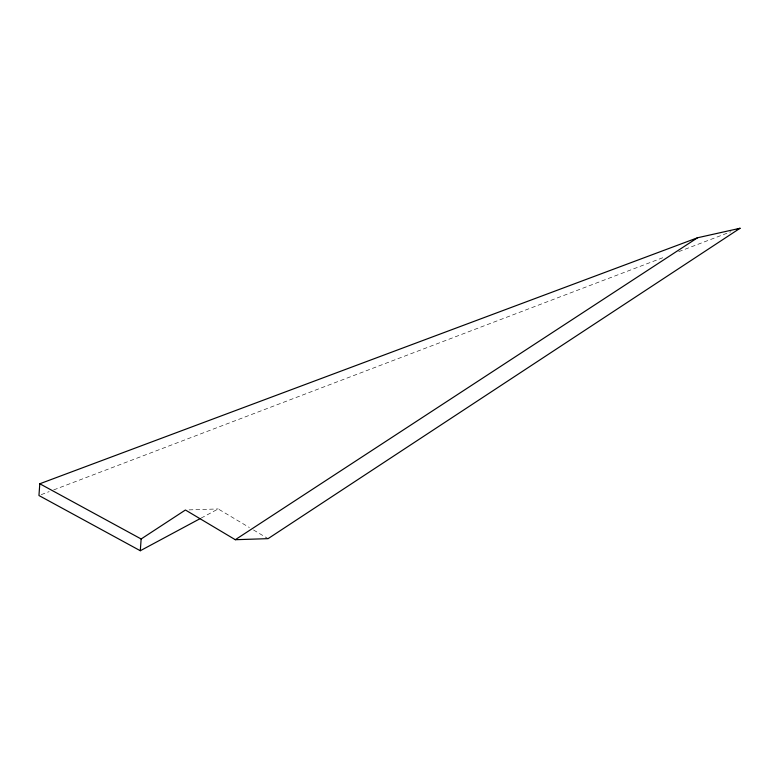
<?xml version="1.0" encoding="UTF-8"?>
<svg xmlns="http://www.w3.org/2000/svg" width="779" height="779" viewBox="0 0 779 779"><rect width="100%" height="100%" fill="white"/><g stroke="black" fill="none" stroke-linecap="round" stroke-linejoin="round"><path stroke-width="0.58" stroke-dasharray="3.9 2.92" d="M201.118 518.103L218.198 508.94L249.358 527.51M41.219 494.655L49.174 491.627M53.722 489.894L665.052 256.856M678.694 251.656L730.955 231.733M189.073 509.885L218.198 508.94M253.516 529.983L268.064 538.649"/><path stroke-width="1.17" d="M140.298 550.734L141.145 538.98L185.431 510.002L235.297 539.711L268.064 538.649L740.05 228.266L697.546 237.761L39.797 483.769L38.95 495.522L140.298 550.734L200.057 518.668M235.297 539.711L697.546 237.761M736.642 229.562L740.05 228.266M39.797 483.769L141.145 538.98"/></g></svg>
